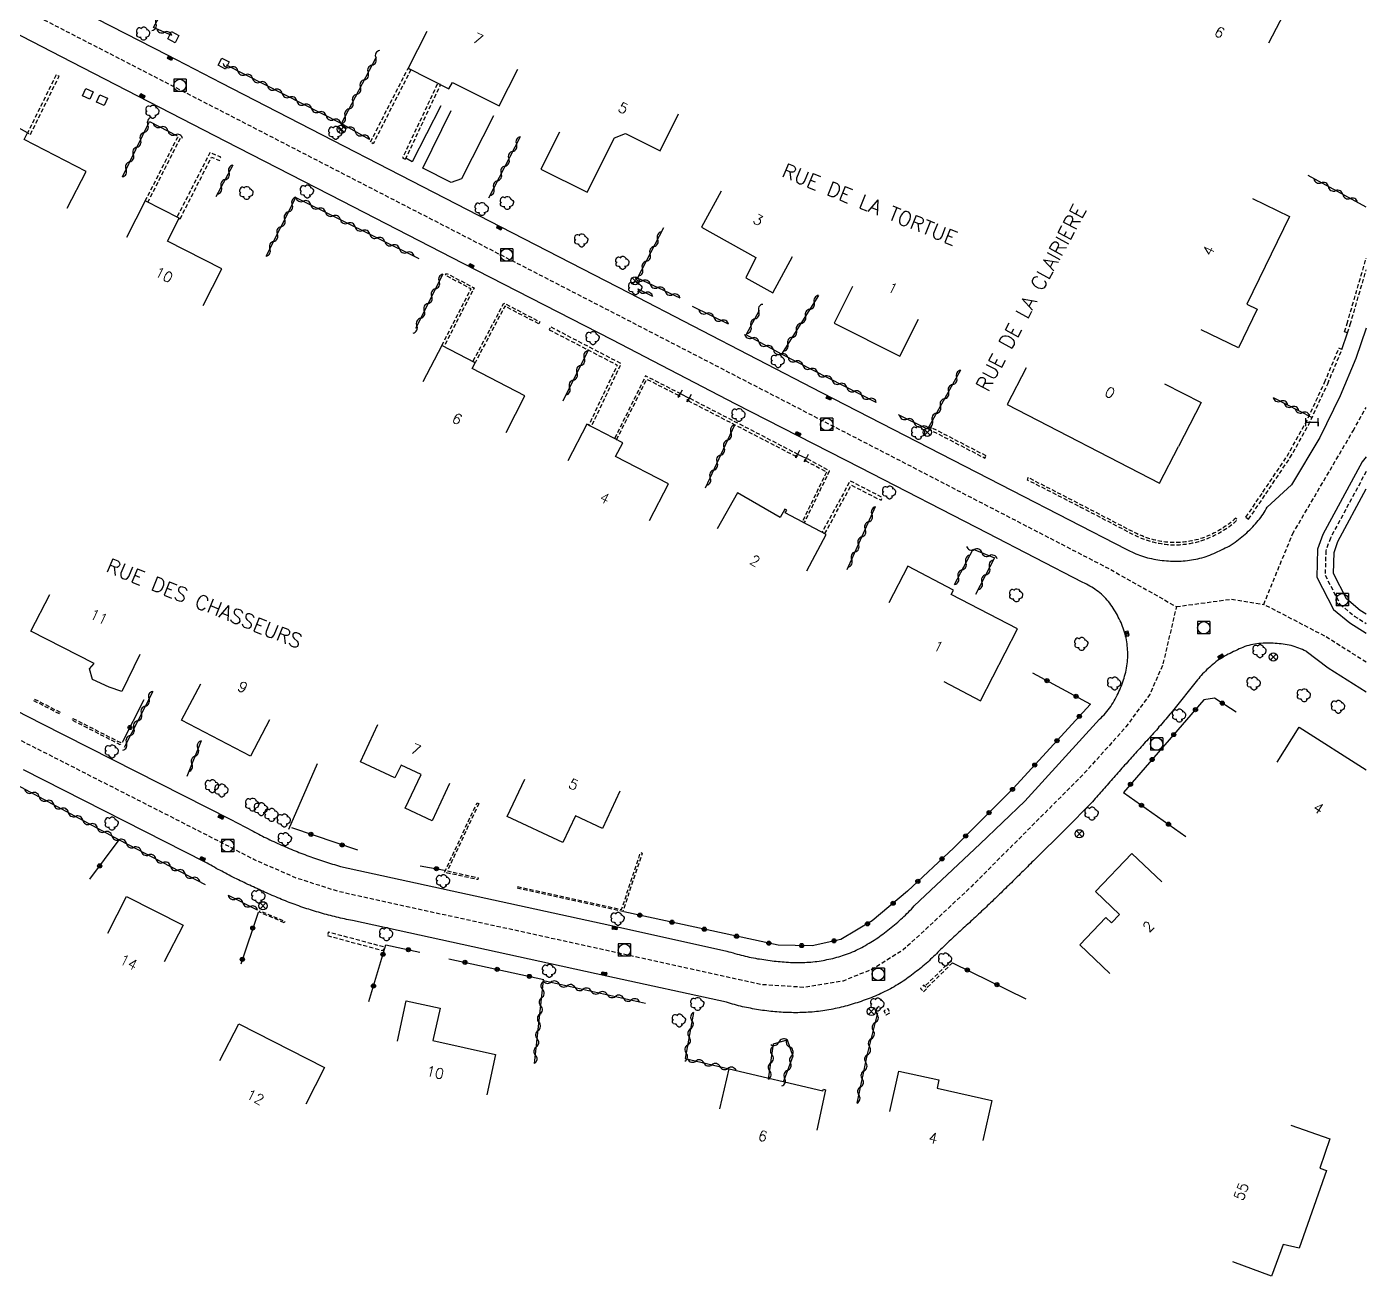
# Model space of a CAD drawing. Header units: millimetres. Extents: x 127000 to 128000, y 141000 to 142000.
# Drawn here: x 127837.6 to 128000, y 141350 to 141501.4 of the extents above; entities that cross this region are included whole.
import ezdxf
from ezdxf.enums import TextEntityAlignment as Align

# ---------------------------------------------------------------- set-up
doc = ezdxf.new("R2010")
doc.units = ezdxf.units.MM
doc.linetypes.add('DASHED', pattern=[0.75, 0.5, -0.25])
doc.layers.get('0').update_dxf_attribs({"linetype": 'CONTINUOUS'})
for name, color, linetype in [('W0001', 6, 'DASHED'), ('W0008', 7, 'CONTINUOUS'), ('W0017', 7, 'CONTINUOUS'), ('W0100', 7, 'CONTINUOUS'), ('W0105', 7, 'CONTINUOUS'), ('W0112', 1, 'DASHED'), ('W0300', 7, 'CONTINUOUS'), ('W0310', 3, 'CONTINUOUS'), ('W0322', 7, 'CONTINUOUS'), ('W0400', 7, 'CONTINUOUS'), ('W0420', 7, 'CONTINUOUS'), ('W0469', 7, 'CONTINUOUS'), ('W0989', 7, 'CONTINUOUS'), ('W0991', 7, 'CONTINUOUS'), ('W1474', 7, 'CONTINUOUS')]:
    doc.layers.add(name, color=color, linetype=linetype)
doc.styles.get("Standard").update_dxf_attribs({"font": 'romans.shx', "width": 0.85})

# ---------------------------------------------------------------- blocks, each defined once
blk = doc.blocks.new('t310o')
at = {"color": 0, "linetype": 'Continuous'}
for centre, start, end in [((-0.5, 0.38), 216.8699, 323.1304), ((0.5, -0.37), 36.8699, 143.1303)]:
    blk.add_arc(centre, 0.625, start, end, dxfattribs=at)
blk = doc.blocks.new('T420')
for p, q in [((0.75, 0.75), (-0.75, 0.75)), ((-0.75, 0.75), (-0.75, -0.75)), ((0.75, 0.75), (0.75, -0.75)), ((0.75, -0.75), (-0.75, -0.75))]:
    blk.add_line(p, q)
blk.add_ellipse((0, 0), major_axis=(-0.53, 0.53), ratio=1, start_param=3.926991, end_param=10.210176)
blk = doc.blocks.new('T300')
for p, q in [((-0.8, 0.51), (-0.86, 0.34)), ((-0.86, 0.34), (-0.86, 0.17)), ((-0.86, 0.17), (-0.74, 0.06)), ((-0.69, 0.63), (-0.8, 0.51)), ((-0.8, -0.06), (-0.74, 0.06)), ((-0.74, 0.06), (-0.69, 0.11)), ((-0.57, 0.69), (-0.69, 0.63)), ((-0.46, 0.69), (-0.57, 0.69)), ((-0.29, 0.63), (-0.46, 0.69)), ((-0.29, 0.63), (-0.17, 0.74)), ((-0.23, 0.57), (-0.29, 0.63)), ((-0.17, 0.74), (-0.06, 0.8)), ((-0.06, 0.8), (0.06, 0.8)), ((0.06, 0.8), (0.23, 0.74)), ((0.23, 0.74), (0.34, 0.63)), ((0.34, 0.63), (0.4, 0.51)), ((0.46, 0.46), (0.34, 0.46)), ((0.4, 0.51), (0.4, 0.46)), ((0.57, 0.4), (0.46, 0.46)), ((0.57, 0.4), (0.69, 0.29)), ((0.69, 0.29), (0.74, 0.17)), ((0.74, 0.06), (0.69, -0.17)), ((0.74, 0.17), (0.74, 0.06)), ((-0.8, -0.17), (-0.8, -0.06)), ((-0.8, -0.23), (-0.8, -0.17)), ((-0.74, -0.34), (-0.8, -0.23)), ((-0.69, -0.4), (-0.74, -0.34)), ((-0.51, -0.46), (-0.69, -0.4)), ((-0.4, -0.46), (-0.51, -0.46)), ((-0.4, -0.46), (-0.34, -0.46)), ((-0.34, -0.46), (-0.34, -0.4)), ((-0.34, -0.51), (-0.34, -0.46)), ((-0.29, -0.63), (-0.34, -0.51)), ((-0.17, -0.74), (-0.29, -0.63)), ((-0.06, -0.8), (-0.17, -0.74)), ((0.06, -0.8), (-0.06, -0.8)), ((0.17, -0.74), (0.06, -0.8)), ((0.23, -0.69), (0.17, -0.74)), ((0.29, -0.46), (0.23, -0.46)), ((0.29, -0.63), (0.23, -0.69)), ((0.46, -0.4), (0.29, -0.46)), ((0.34, -0.51), (0.29, -0.63)), ((0.34, -0.51), (0.34, -0.46)), ((0.57, -0.34), (0.46, -0.4)), ((0.63, -0.29), (0.57, -0.34)), ((0.69, -0.17), (0.63, -0.29))]:
    blk.add_line(p, q)
blk = doc.blocks.new('T400')
for p, q in [((-0.15, 0.3), (0.15, 0.3)), ((-0.15, -0.25), (-0.15, 0.3)), ((-0.15, 0.15), (0.15, 0.15)), ((-0.15, 0), (0.15, 0)), ((0.15, 0.3), (0.15, -0.25)), ((-0.15, -0.15), (0.15, -0.15)), ((-0.15, -0.25), (-0.15, -0.3)), ((-0.15, -0.3), (0.15, -0.3)), ((0.15, -0.3), (0.15, -0.25))]:
    blk.add_line(p, q)
blk = doc.blocks.new('t105o')
for p, q in [((-0.5, 0), (0.5, 0)), ((0.5, 0), (0.2, 0.1)), ((0.5, 0), (0.2, -0.1))]:
    blk.add_line(p, q)
blk = doc.blocks.new('t112o')
at = {"color": 0, "linetype": 'Continuous'}
for p, q in [((-0.5, 0.5), (0.5, 0.5)), ((-0.5, -0.5), (-0.5, 0.5)), ((0.5, 0.5), (0.5, -0.5)), ((0.5, -0.5), (-0.5, -0.5))]:
    blk.add_line(p, q, dxfattribs=at)
blk = doc.blocks.new('t322o')
at = {"color": 0, "linetype": 'Continuous'}
for radius in [0.25, 0.15]:
    blk.add_circle((0, 0), radius, dxfattribs=at)
blk = doc.blocks.new('T1474')
at = {"color": 0, "linetype": 'Continuous', "flags": 128}
for points in [[(-0.75, -0.5), (-0.75, 0.5)], [(-0.75, 0), (0.75, 0)], [(0.75, 0), (0.75, -0.5), (0.75, 0.5)]]:
    blk.add_lwpolyline(points, dxfattribs=at)
blk = doc.blocks.new('T469')
at = {"color": 0, "linetype": 'Continuous', "flags": 128}
for points in [[(-0.35, 0.35), (0.35, -0.35)], [(-0.35, -0.35), (0.35, 0.35)]]:
    blk.add_lwpolyline(points, dxfattribs=at)
at = {"color": 0, "linetype": 'Continuous'}
blk.add_circle((0, 0), 0.5, dxfattribs=at)

msp = doc.modelspace()

# ---------------------------------------------------------------- linework, layer by layer
at = {"layer": 'W0001', "flags": 128}
for points in [[(127776.11, 141529.88), (127787.25, 141527.69), (127792.95, 141526.19), (127798.82, 141523.28), (127839.18, 141502.56), (127874.31, 141484.48), (127910.21, 141466.01), (127940.32, 141450.47), (127968.86, 141435.71), (127976.99, 141431.13), (127975.32, 141424.03), (127973.76, 141420.49), (127970.87, 141416.54), (127965.65, 141410.74), (127952.19, 141397.25), (127946.87, 141392.25), (127943.87, 141389.51), (127940.19, 141387.2), (127936.58, 141385.74), (127931.82, 141384.97), (127926.6, 141385.31), (127921.83, 141386.38), (127901.25, 141390.91), (127880.55, 141395.44), (127875.38, 141396.6), (127870.32, 141398.21), (127865.14, 141400.48), (127859.7, 141403.3), (127830.83, 141417.98), (127788.02, 141439.9), (127784.97, 141442.08), (127782.03, 141445.27), (127779.72, 141448.82), (127778.02, 141453.54), (127777.4, 141459.73), (127777.07, 141479.11), (127776.48, 141508.34), (127775.74, 141551.3), (127775.13, 141588.95), (127776.3, 141594.23), (127777.5, 141600.27), (127783.57, 141599.75), (127789.6, 141598.96), (127794.88, 141597.46), (127816.2, 141591.11), (127840.22, 141583.94), (127856.13, 141579.29), (127861.45, 141578.02), (127869.15, 141576.81), (127877.99, 141576.18), (127884.81, 141576.24), (127893.43, 141577.01), (127900.83, 141577.99), (127936.75, 141583.11), (127956.23, 141585.87), (127972.58, 141588.22), (127982.68, 141589.6), (127987.7, 141590.17), (127992.07, 141589.37), (127995.63, 141587.1), (127997.97, 141584.38), (127999.28, 141581.25), (127999.65, 141578.38), (127999.28, 141575.32), (127998.08, 141572.39), (127996.26, 141569.97), (127992.63, 141565.97), (127979.37, 141551.53), (127967.77, 141538.17)], [(127976.99, 141431.13), (127983.65, 141432.04), (127987.57, 141431.4)]]:
    msp.add_lwpolyline(points, dxfattribs=at)
at = {"layer": 'W0001'}
for points in [[(128000, 141424.39), (127994.98, 141427.56), (127987.57, 141431.4), (127991.06, 141439.92), (127998.42, 141452.46), (128000, 141455.28)], [(128000, 141447.51), (127995.66, 141439.45), (127995.1, 141437.9), (127995.02, 141434.93), (127996.82, 141431.44), (127998.65, 141429.91), (127998.54, 141429.99), (128000, 141429.08)]]:
    msp.add_lwpolyline(points, dxfattribs=at)
at = {"layer": 'W0008'}
for p, q in [((128000, 141430.23), (127999.28, 141430.68)), ((127995.38, 141423.7), (128000, 141420.8))]:
    msp.add_line(p, q, dxfattribs=at)
at = {"layer": 'W0008', "flags": 128}
for points in [[(127842.73, 141504.15), (127854.64, 141498.05), (127861.19, 141494.64), (127895.09, 141477.18), (127910.55, 141469.22), (127933.97, 141457.11), (127957.07, 141445.21), (127970.92, 141438.11), (127971.15, 141437.99), (127971.37, 141437.87), (127971.6, 141437.76), (127971.83, 141437.65), (127972.06, 141437.55), (127972.3, 141437.46), (127972.53, 141437.37), (127972.77, 141437.28), (127973.01, 141437.2), (127973.25, 141437.13), (127973.49, 141437.06), (127973.74, 141437), (127973.99, 141436.95), (127974.24, 141436.89), (127974.49, 141436.85), (127974.74, 141436.81), (127975, 141436.77), (127975.25, 141436.74), (127975.51, 141436.71), (127975.77, 141436.69), (127976.02, 141436.67), (127976.28, 141436.66), (127976.53, 141436.65), (127976.79, 141436.65), (127977.04, 141436.65), (127977.3, 141436.65), (127977.55, 141436.66), (127977.81, 141436.68), (127978.06, 141436.7), (127978.32, 141436.73), (127978.57, 141436.76), (127978.83, 141436.8), (127979.08, 141436.84), (127979.34, 141436.88), (127979.59, 141436.94), (127979.84, 141437), (127980.09, 141437.06), (127980.34, 141437.14), (127980.58, 141437.22), (127980.82, 141437.3), (127981.06, 141437.39), (127981.3, 141437.49), (127981.53, 141437.59), (127981.77, 141437.69), (127982, 141437.8), (127982.23, 141437.91), (127982.46, 141438.02), (127982.69, 141438.13), (127982.92, 141438.25), (127983.15, 141438.36), (127983.38, 141438.48), (127983.64, 141438.62), (127983.88, 141438.78), (127984.12, 141438.95), (127984.32, 141439.1), (127984.52, 141439.26), (127984.73, 141439.42), (127984.92, 141439.59), (127985.12, 141439.75), (127985.32, 141439.92), (127985.51, 141440.09), (127985.7, 141440.27), (127985.88, 141440.44), (127986.07, 141440.62), (127986.25, 141440.81), (127986.42, 141441), (127986.59, 141441.19), (127986.75, 141441.37), (127986.91, 141441.56), (127987.06, 141441.75), (127987.21, 141441.95), (127987.35, 141442.15), (127987.49, 141442.35), (127987.62, 141442.55), (127987.75, 141442.76), (127987.87, 141442.97), (127987.99, 141443.18)], [(127937.49, 141389.17), (127937.72, 141389.27), (127937.95, 141389.37), (127938.18, 141389.48), (127938.4, 141389.59), (127938.63, 141389.7), (127938.85, 141389.82), (127939.07, 141389.94), (127939.29, 141390.06), (127939.51, 141390.19), (127939.73, 141390.31), (127939.94, 141390.44), (127940.15, 141390.58), (127940.37, 141390.71), (127940.58, 141390.85), (127940.78, 141390.99), (127940.99, 141391.14), (127941.2, 141391.29), (127941.41, 141391.44), (127941.61, 141391.59), (127941.82, 141391.74), (127942.02, 141391.9), (127942.22, 141392.06), (127942.42, 141392.22), (127942.62, 141392.38), (127942.81, 141392.54), (127943.01, 141392.71), (127943.2, 141392.88), (127943.39, 141393.05), (127943.58, 141393.22), (127943.77, 141393.39), (127943.96, 141393.57), (127944.14, 141393.74), (127944.32, 141393.92), (127944.51, 141394.1), (127944.69, 141394.28), (127944.87, 141394.47), (127945.04, 141394.65), (127945.22, 141394.84), (127953.2, 141402.39), (127958.62, 141407.56), (127967.67, 141417.47), (127967.86, 141417.65), (127968.04, 141417.84), (127968.22, 141418.03), (127968.39, 141418.22), (127968.56, 141418.42), (127968.72, 141418.62), (127968.88, 141418.83), (127969.03, 141419.04), (127969.17, 141419.25), (127969.31, 141419.47), (127969.44, 141419.69), (127969.57, 141419.92), (127969.69, 141420.15), (127969.81, 141420.38), (127969.92, 141420.61), (127970.03, 141420.83), (127970.13, 141421.06), (127970.22, 141421.3), (127970.32, 141421.53), (127970.41, 141421.76), (127970.49, 141422), (127970.57, 141422.24), (127970.64, 141422.47), (127970.71, 141422.71), (127970.78, 141422.96), (127970.84, 141423.2), (127970.89, 141423.44), (127970.94, 141423.69), (127970.98, 141423.94), (127971.02, 141424.19), (127971.05, 141424.44), (127971.08, 141424.69), (127971.1, 141424.93), (127971.1, 141425.17), (127971.1, 141425.41), (127971.1, 141425.65), (127971.08, 141425.89), (127971.06, 141426.13), (127971.04, 141426.37), (127971.01, 141426.61), (127970.97, 141426.85), (127970.93, 141427.09), (127970.88, 141427.33), (127970.83, 141427.57), (127970.77, 141427.81), (127970.71, 141428.05), (127970.63, 141428.28), (127970.55, 141428.51), (127970.47, 141428.74), (127970.38, 141428.97), (127970.28, 141429.2), (127970.17, 141429.42), (127970.07, 141429.64), (127969.95, 141429.86), (127969.83, 141430.08), (127969.71, 141430.3), (127969.59, 141430.51), (127969.46, 141430.73), (127969.33, 141430.94), (127969.19, 141431.15), (127969.05, 141431.35), (127968.91, 141431.55), (127968.75, 141431.74), (127968.59, 141431.93), (127968.42, 141432.12), (127968.25, 141432.3), (127968.07, 141432.47), (127967.89, 141432.63), (127967.7, 141432.79), (127967.51, 141432.95), (127967.32, 141433.09), (127967.12, 141433.23), (127966.92, 141433.37), (127966.72, 141433.5), (127966.51, 141433.62), (127966.29, 141433.74), (127966.08, 141433.85), (127965.86, 141433.96), (127965.63, 141434.06), (127954.09, 141440.04), (127938.69, 141447.95), (127923.6, 141455.68), (127908.58, 141463.46), (127890.53, 141472.75), (127875.85, 141480.28), (127861.77, 141487.53), (127843.07, 141497.14), (127830.99, 141503.36)], [(127992.71, 141425.72), (127992.49, 141425.83), (127992.27, 141425.93), (127992.05, 141426.02), (127991.83, 141426.11), (127991.6, 141426.19), (127991.37, 141426.27), (127991.14, 141426.33), (127990.91, 141426.4), (127990.67, 141426.45), (127990.43, 141426.5), (127990.19, 141426.54), (127989.95, 141426.58), (127989.7, 141426.61), (127989.46, 141426.64), (127989.21, 141426.66), (127988.96, 141426.68), (127988.72, 141426.7), (127988.47, 141426.71), (127988.23, 141426.71), (127987.98, 141426.71), (127987.73, 141426.71), (127987.49, 141426.69), (127987.24, 141426.68), (127987, 141426.65), (127986.75, 141426.62), (127986.5, 141426.58), (127986.26, 141426.54), (127986.01, 141426.49), (127985.77, 141426.43), (127985.53, 141426.36), (127985.29, 141426.28), (127985.06, 141426.19), (127984.83, 141426.1), (127984.6, 141426), (127984.38, 141425.9), (127984.15, 141425.79), (127983.93, 141425.69), (127983.71, 141425.57), (127983.49, 141425.46), (127983.27, 141425.35), (127983.05, 141425.23), (127982.83, 141425.11), (127982.61, 141424.98), (127982.4, 141424.85), (127982.19, 141424.72), (127981.99, 141424.58), (127981.79, 141424.43), (127981.59, 141424.28), (127981.39, 141424.12), (127981.21, 141423.97), (127981.03, 141423.81), (127980.85, 141423.65), (127980.67, 141423.49), (127980.5, 141423.32), (127980.34, 141423.15), (127980.17, 141422.97), (127980.01, 141422.79), (127979.85, 141422.61), (127979.7, 141422.43), (127979.55, 141422.24), (127976.51, 141418.46), (127976.35, 141418.27), (127976.19, 141418.08), (127976.02, 141417.89), (127975.86, 141417.69), (127975.7, 141417.5), (127975.54, 141417.31), (127975.37, 141417.12), (127975.21, 141416.93), (127975.05, 141416.73), (127974.88, 141416.54), (127974.72, 141416.35), (127974.56, 141416.16), (127974.39, 141415.97), (127974.22, 141415.79), (127974.06, 141415.6), (127973.89, 141415.42), (127973.72, 141415.23), (127973.55, 141415.05), (127973.39, 141414.86), (127973.22, 141414.68), (127973.05, 141414.49), (127972.88, 141414.31), (127972.72, 141414.12), (127972.55, 141413.94), (127972.38, 141413.75), (127972.21, 141413.57), (127972.05, 141413.38), (127971.88, 141413.2), (127971.71, 141413.01), (127971.55, 141412.83), (127971.38, 141412.64), (127971.21, 141412.46), (127971.05, 141412.27), (127970.88, 141412.08), (127970.71, 141411.9), (127970.55, 141411.71), (127970.38, 141411.53), (127970.22, 141411.34), (127970.05, 141411.15), (127969.89, 141410.97), (127969.72, 141410.79), (127969.56, 141410.6), (127969.4, 141410.42), (127969.24, 141410.24), (127969.07, 141410.05), (127968.91, 141409.87), (127968.75, 141409.69), (127968.59, 141409.5), (127968.43, 141409.32), (127968.26, 141409.14), (127968.1, 141408.95), (127967.94, 141408.77), (127967.78, 141408.58), (127967.62, 141408.4), (127967.45, 141408.22), (127967.29, 141408.03), (127967.13, 141407.85), (127966.97, 141407.66), (127966.81, 141407.48), (127963.48, 141404.07), (127959.82, 141400.48), (127959.65, 141400.3), (127959.47, 141400.13), (127959.3, 141399.95), (127959.12, 141399.77), (127958.94, 141399.6), (127958.76, 141399.42), (127958.59, 141399.24), (127958.41, 141399.07), (127958.23, 141398.89), (127958.05, 141398.72), (127957.88, 141398.54), (127957.7, 141398.36), (127957.52, 141398.19), (127957.34, 141398.01), (127957.16, 141397.84), (127956.99, 141397.66), (127956.81, 141397.49), (127956.63, 141397.31), (127956.45, 141397.14), (127956.27, 141396.97), (127956.09, 141396.79), (127955.91, 141396.62), (127955.73, 141396.44), (127955.55, 141396.27), (127955.37, 141396.1), (127955.19, 141395.92), (127955.01, 141395.75), (127954.83, 141395.58), (127954.65, 141395.4), (127954.47, 141395.23), (127954.29, 141395.06), (127954.11, 141394.88), (127953.93, 141394.71), (127953.75, 141394.54), (127953.56, 141394.36), (127953.38, 141394.19), (127953.19, 141394.02), (127953.01, 141393.84), (127952.82, 141393.67), (127952.63, 141393.5), (127952.45, 141393.33), (127952.26, 141393.16), (127952.07, 141392.99), (127951.89, 141392.81), (127951.7, 141392.64), (127951.51, 141392.47), (127951.33, 141392.3), (127951.14, 141392.13), (127950.95, 141391.96), (127950.76, 141391.79), (127950.58, 141391.62), (127950.39, 141391.44), (127950.21, 141391.27), (127950.02, 141391.1), (127949.83, 141390.93), (127949.65, 141390.75), (127949.46, 141390.58), (127949.28, 141390.41), (127949.1, 141390.23), (127948.92, 141390.06), (127948.75, 141389.9), (127948.58, 141389.73), (127948.41, 141389.56), (127948.24, 141389.39), (127948.07, 141389.22), (127947.9, 141389.05), (127947.73, 141388.88), (127947.55, 141388.71), (127947.38, 141388.55), (127947.2, 141388.38), (127947.02, 141388.2), (127946.84, 141388.04), (127946.65, 141387.87), (127946.46, 141387.71), (127946.27, 141387.55), (127946.07, 141387.39), (127945.87, 141387.23), (127945.68, 141387.07), (127945.48, 141386.92), (127945.28, 141386.76), (127945.08, 141386.61), (127944.88, 141386.45), (127944.68, 141386.3), (127944.47, 141386.15), (127944.27, 141386), (127944.06, 141385.86), (127943.85, 141385.72), (127943.64, 141385.58), (127943.43, 141385.44), (127943.21, 141385.31), (127942.99, 141385.18), (127942.77, 141385.05), (127942.54, 141384.92), (127942.32, 141384.8), (127942.09, 141384.68), (127941.86, 141384.56), (127941.63, 141384.45), (127941.4, 141384.34), (127941.17, 141384.23), (127940.94, 141384.12), (127940.7, 141384.02), (127940.47, 141383.91), (127940.23, 141383.81), (127939.99, 141383.72), (127939.75, 141383.62), (127939.51, 141383.53), (127939.27, 141383.44), (127939.03, 141383.36), (127938.79, 141383.27), (127938.55, 141383.19), (127938.3, 141383.11), (127938.06, 141383.04), (127937.82, 141382.96), (127937.58, 141382.89), (127937.33, 141382.82), (127937.09, 141382.75), (127936.84, 141382.68), (127936.6, 141382.62), (127936.35, 141382.56), (127936.11, 141382.5), (127935.86, 141382.44), (127935.61, 141382.39), (127935.36, 141382.34), (127935.12, 141382.29), (127934.87, 141382.24), (127934.62, 141382.2), (127934.37, 141382.16), (127934.11, 141382.12), (127933.86, 141382.09), (127933.61, 141382.06), (127933.36, 141382.03), (127933.11, 141382.01), (127932.85, 141381.98), (127932.6, 141381.96), (127932.35, 141381.95), (127932.1, 141381.93), (127931.85, 141381.92), (127931.59, 141381.91), (127931.34, 141381.91), (127931.09, 141381.9), (127930.84, 141381.9), (127930.59, 141381.9), (127930.34, 141381.91), (127930.08, 141381.91), (127929.83, 141381.92), (127929.58, 141381.93), (127929.33, 141381.94), (127929.08, 141381.96), (127928.82, 141381.98), (127928.57, 141381.99), (127928.32, 141382.02), (127928.07, 141382.04), (127927.82, 141382.06), (127927.57, 141382.09), (127927.32, 141382.12), (127927.07, 141382.15), (127926.83, 141382.18), (127926.58, 141382.22), (127926.33, 141382.25), (127926.09, 141382.29), (127925.84, 141382.34), (127925.59, 141382.38), (127925.35, 141382.43), (127925.11, 141382.47), (127924.86, 141382.53), (127924.62, 141382.58), (127924.37, 141382.63), (127924.13, 141382.69), (127923.89, 141382.75), (127923.65, 141382.81), (127923.41, 141382.88), (127923.17, 141382.94), (127922.93, 141383.01), (127922.69, 141383.08), (127922.45, 141383.16), (127907.96, 141386.32), (127877.13, 141393.06), (127876.88, 141393.11), (127876.63, 141393.16), (127876.39, 141393.21), (127876.15, 141393.26), (127875.9, 141393.32), (127875.66, 141393.37), (127875.41, 141393.43), (127875.17, 141393.49), (127874.93, 141393.55), (127874.69, 141393.61), (127874.44, 141393.67), (127874.2, 141393.73), (127873.96, 141393.8), (127873.72, 141393.86), (127873.48, 141393.93), (127873.24, 141394), (127873, 141394.07), (127872.76, 141394.14), (127872.52, 141394.21), (127872.28, 141394.29), (127872.04, 141394.36), (127871.8, 141394.44), (127871.56, 141394.51), (127871.33, 141394.59), (127871.09, 141394.67), (127870.85, 141394.75), (127870.62, 141394.84), (127870.38, 141394.92), (127870.15, 141395.01), (127869.92, 141395.09), (127869.68, 141395.18), (127869.45, 141395.27), (127869.22, 141395.36), (127868.99, 141395.45), (127868.75, 141395.54), (127868.52, 141395.64), (127868.29, 141395.73), (127868.06, 141395.83), (127867.83, 141395.93), (127867.61, 141396.02), (127867.38, 141396.12), (127867.15, 141396.22), (127866.92, 141396.32), (127866.69, 141396.42), (127866.46, 141396.52), (127866.24, 141396.63), (127866.01, 141396.73), (127865.78, 141396.83), (127865.56, 141396.94), (127865.33, 141397.04), (127865.1, 141397.14), (127864.88, 141397.25), (127864.65, 141397.35), (127864.42, 141397.46), (127864.19, 141397.57), (127863.97, 141397.68), (127863.74, 141397.79), (127863.51, 141397.9), (127863.28, 141398.01), (127863.06, 141398.12), (127862.83, 141398.23), (127862.61, 141398.35), (127862.38, 141398.46), (127862.16, 141398.58), (127861.93, 141398.69), (127861.71, 141398.81), (127861.48, 141398.93), (127861.26, 141399.05), (127861.04, 141399.16), (127860.81, 141399.28), (127860.59, 141399.4), (127860.37, 141399.53), (127860.15, 141399.65), (127859.93, 141399.77), (127859.71, 141399.89), (127859.49, 141400.02), (127859.27, 141400.14), (127837.22, 141411.35)], [(127825.26, 141424.21), (127839.39, 141416.98), (127862.29, 141405.36), (127865.06, 141403.92), (127865.29, 141403.8), (127865.51, 141403.68), (127865.74, 141403.56), (127865.96, 141403.44), (127866.19, 141403.32), (127866.42, 141403.2), (127866.65, 141403.09), (127866.88, 141402.97), (127867.11, 141402.86), (127867.34, 141402.75), (127867.57, 141402.64), (127867.8, 141402.53), (127868.04, 141402.43), (127868.27, 141402.32), (127868.5, 141402.22), (127868.74, 141402.11), (127868.97, 141402.01), (127869.21, 141401.91), (127869.44, 141401.81), (127869.68, 141401.71), (127869.92, 141401.62), (127870.15, 141401.52), (127870.39, 141401.43), (127870.62, 141401.33), (127870.86, 141401.24), (127871.1, 141401.15), (127871.33, 141401.06), (127871.57, 141400.97), (127871.81, 141400.89), (127872.05, 141400.8), (127872.28, 141400.71), (127872.52, 141400.63), (127872.76, 141400.55), (127873, 141400.46), (127873.24, 141400.38), (127873.48, 141400.3), (127873.72, 141400.22), (127873.97, 141400.15), (127874.21, 141400.07), (127874.45, 141399.99), (127874.69, 141399.92), (127874.93, 141399.85), (127875.18, 141399.77), (127875.42, 141399.7), (127875.66, 141399.63), (127909.59, 141392.22), (127922.5, 141389.37), (127922.75, 141389.29), (127922.99, 141389.22), (127923.24, 141389.15), (127923.48, 141389.08), (127923.73, 141389.01), (127923.97, 141388.94), (127924.22, 141388.88), (127924.47, 141388.82), (127924.72, 141388.76), (127924.96, 141388.7), (127925.21, 141388.65), (127925.46, 141388.59), (127925.71, 141388.54), (127925.96, 141388.5), (127926.22, 141388.45), (127926.47, 141388.41), (127926.72, 141388.37), (127926.97, 141388.33), (127927.22, 141388.29), (127927.48, 141388.26), (127927.73, 141388.22), (127927.97, 141388.19), (127928.22, 141388.16), (127928.47, 141388.14), (127928.71, 141388.11), (127928.96, 141388.09), (127929.21, 141388.07), (127929.46, 141388.05), (127929.7, 141388.03), (127929.95, 141388.01), (127930.2, 141388), (127930.45, 141387.99), (127930.7, 141387.98), (127930.94, 141387.98), (127931.19, 141387.98), (127931.44, 141387.98), (127931.69, 141387.99), (127931.94, 141388), (127932.19, 141388.01), (127932.44, 141388.02), (127932.68, 141388.04), (127932.93, 141388.07), (127933.18, 141388.09), (127933.42, 141388.12), (127933.67, 141388.16), (127933.91, 141388.19), (127934.15, 141388.23), (127934.39, 141388.28), (127934.63, 141388.33), (127934.87, 141388.38), (127935.11, 141388.43), (127935.35, 141388.49), (127935.59, 141388.55), (127935.83, 141388.62), (127936.06, 141388.69), (127936.3, 141388.76), (127936.53, 141388.84), (127937.49, 141389.17)]]:
    msp.add_lwpolyline(points, dxfattribs=at)
at = {"layer": 'W0008'}
for points in [[(128000, 141464.91), (127998.76, 141461.21), (127996.83, 141456.67), (127994.37, 141451.62), (127990.93, 141445.89), (127987.99, 141443.18)], [(128000, 141449.31), (127999.5, 141448.69), (127994.75, 141439.86), (127994.11, 141438.09), (127994.02, 141434.7), (127996.03, 141430.8), (127998.01, 141429.15), (128000, 141427.9)], [(127999.28, 141430.68), (127997.62, 141432.07), (127996.03, 141435.16), (127996.1, 141437.71), (127996.58, 141439.04), (128000, 141445.4)], [(127992.71, 141425.72), (127992.71, 141425.72), (127995.38, 141423.7)]]:
    msp.add_lwpolyline(points, dxfattribs=at)
at = {"layer": 'W0017', "flags": 128}
for points in [[(127887.8, 141491.84), (127884.34, 141485.06), (127883.58, 141485.49)], [(127894.21, 141490.63), (127890.34, 141483), (127889.09, 141482.55), (127885.65, 141484.31), (127889.06, 141491.28)]]:
    msp.add_lwpolyline(points, dxfattribs=at)
at = {"layer": 'W0100'}
for p, q in [((127989.2, 141412.28), (127991.89, 141416.5)), ((127991.89, 141416.5), (128000, 141411.33))]:
    msp.add_line(p, q, dxfattribs=at)
at = {"layer": 'W0100', "flags": 128}
for points in [[(127978.14, 141505.2), (127980.42, 141509.65), (127983.44, 141508.1), (127983.19, 141507.6), (127990.44, 141503.87), (127988.15, 141499.43)], [(127886.11, 141500.86), (127883.85, 141496.4), (127888.8, 141493.89), (127889.23, 141494.69), (127894.89, 141491.84), (127897.14, 141496.31)], [(127902.19, 141488.66), (127899.94, 141484.19), (127905.56, 141481.37), (127908.87, 141487.97), (127910.22, 141488.48), (127914.42, 141486.4), (127916.64, 141490.88)], [(127842.52, 141479.45), (127844.82, 141483.89), (127837.31, 141487.78), (127837.72, 141488.57), (127834.66, 141490.29), (127832.21, 141485.93)], [(127921.81, 141481.5), (127919.4, 141477.12), (127926.02, 141473.48), (127924.78, 141470.98), (127928.08, 141469.19), (127930.47, 141473.59)], [(127859, 141467.64), (127861.27, 141472.1), (127854.69, 141475.45), (127856.1, 141478.23), (127851.99, 141480.32), (127849.72, 141475.87)], [(127937.74, 141469.95), (127935.5, 141465.48), (127943.48, 141461.5), (127945.71, 141465.97)], [(127895.72, 141452.24), (127898.02, 141456.68), (127891.62, 141460), (127891.97, 141460.7), (127887.96, 141462.81), (127885.63, 141458.38)], [(127958.78, 141460.07), (127956.49, 141455.63), (127974.95, 141446.1), (127977.24, 141450.54)], [(127916.84, 141456.96), (127917.92, 141456.41)], [(127913.1, 141441.59), (127915.4, 141446.03), (127909.01, 141449.34), (127909.87, 141451), (127905.53, 141453.25), (127903.23, 141448.81)], [(127931.06, 141449.62), (127932.11, 141449.12)], [(127932.2, 141435.47), (127934.54, 141439.88), (127929.58, 141442.52), (127929.76, 141442.83), (127929.54, 141442.96), (127928.96, 141441.94), (127923.79, 141444.92), (127921.3, 141440.58)], [(127948.79, 141422.04), (127953.23, 141419.73), (127957.74, 141428.43), (127949.67, 141432.59), (127949.95, 141433.14), (127944.44, 141436.04), (127942.12, 141431.61)], [(127851.32, 141425.33), (127849.14, 141420.83), (127847.6, 141421.35), (127845.59, 141422.29), (127845.22, 141423.6), (127845.78, 141424.22), (127838.13, 141428.16), (127840.42, 141432.6)], [(127867.05, 141417.42), (127864.74, 141412.99), (127856.39, 141417.35), (127858.71, 141421.78)], [(127888.89, 141409.67), (127886.75, 141405.15), (127883.51, 141406.68), (127885.45, 141410.78), (127883.01, 141411.93), (127882.26, 141410.37), (127878.09, 141412.3), (127880.2, 141416.84)], [(127909.53, 141408.77), (127907.4, 141404.25), (127904.14, 141405.78), (127902.61, 141402.52), (127895.87, 141405.69), (127898, 141410.22)], [(127968.93, 141386.67), (127965.3, 141390.11), (127968.45, 141393.43), (127969.12, 141392.79), (127970.09, 141393.81), (127967.19, 141396.59), (127971.58, 141401.22), (127975.21, 141397.78)], [(127847.45, 141391.54), (127849.72, 141395.99), (127856.57, 141392.51), (127854.3, 141388.05)], [(127882.55, 141378.45), (127883.63, 141383.33), (127887.73, 141382.43), (127886.86, 141378.51), (127894.46, 141376.82), (127893.38, 141371.94)], [(127861.04, 141376.11), (127863.32, 141380.56), (127873.72, 141375.24), (127871.44, 141370.79)], [(127921.64, 141370.24), (127922.79, 141375.1), (127934.14, 141372.42), (127934.19, 141372.61), (127934.46, 141372.55), (127933.41, 141367.66)], [(127942.26, 141369.94), (127943.35, 141374.82), (127948.21, 141373.74), (127947.98, 141372.75), (127954.63, 141371.27), (127953.54, 141366.39)]]:
    msp.add_lwpolyline(points, dxfattribs=at)
at = {"layer": 'W0100'}
for points in [[(127986.23, 141480.63), (127990.72, 141478.43), (127985.51, 141467.81), (127986.8, 141467.18), (127984.5, 141462.49), (127980.01, 141464.69)], [(127975.53, 141458.16), (127979.98, 141455.87), (127977.24, 141450.55)], [(127990.88, 141368.26), (127995.6, 141366.61), (127994.36, 141363.06), (127995.19, 141362.77), (127991.89, 141353.35), (127989.93, 141353.79), (127988.5, 141349.95), (127983.82, 141351.69)]]:
    msp.add_lwpolyline(points, dxfattribs=at)
at = {"layer": 'W0105'}
msp.add_lwpolyline([(127997.06, 141462.32), (127997.75, 141464.32)], dxfattribs=at)
at = {"layer": 'W0112'}
for p, q in [((127997.75, 141464.32), (127997.37, 141464.44)), ((127997.06, 141462.32), (127996.69, 141462.47)), ((127985.42, 141441.96), (127985.75, 141441.73))]:
    msp.add_line(p, q, dxfattribs=at)
at = {"layer": 'W0112', "flags": 128}
for points in [[(127838.07, 141488.39), (127841.54, 141495.43), (127841.19, 141495.6), (127837.72, 141488.57)], [(127884.18, 141496.23), (127879.62, 141487.26), (127879.28, 141487.43), (127883.85, 141496.4)], [(127883.53, 141485.37), (127887.79, 141494.42), (127887.44, 141494.58), (127883.18, 141485.53)], [(127856.21, 141487.9), (127852.29, 141480.17), (127851.99, 141480.32), (127855.92, 141488.05)], [(127856.22, 141478.16), (127860.02, 141485.63), (127860.99, 141485.23), (127861.15, 141485.63), (127859.82, 141486.17), (127855.84, 141478.36)], [(127887.95, 141462.8), (127891.48, 141469.66), (127888.37, 141471.3), (127888.5, 141471.54), (127891.85, 141469.78), (127888.2, 141462.67)], [(127899.68, 141465.42), (127895.58, 141467.55), (127891.97, 141460.7), (127891.71, 141460.83), (127895.46, 141467.93), (127899.81, 141465.68)], [(127900.95, 141464.71), (127909.21, 141460.42), (127905.74, 141453.13), (127906.07, 141452.97), (127909.69, 141460.58), (127901.12, 141465.04)], [(127909.13, 141451.38), (127912.78, 141458.71), (127916.7, 141456.71), (127916.83, 141456.96), (127912.65, 141459.1), (127908.88, 141451.51)], [(127917.78, 141456.12), (127930.91, 141449.33), (127931.06, 141449.62), (127917.93, 141456.41)], [(127953.92, 141449.41), (127947.26, 141452.85), (127947.12, 141452.58), (127953.78, 141449.14)], [(127931.98, 141448.86), (127934.58, 141447.46), (127931.63, 141441.42), (127931.88, 141441.29), (127934.95, 141447.58), (127932.11, 141449.12)], [(127934.36, 141439.98), (127937.59, 141445.87), (127941.19, 141444.02), (127941.35, 141444.35), (127937.44, 141446.37), (127934.03, 141440.15)], [(127984.21, 141441.87), (127984.01, 141441.69), (127983.81, 141441.52), (127983.6, 141441.35), (127983.4, 141441.19), (127983.18, 141441.04), (127982.96, 141440.89), (127982.76, 141440.75), (127982.55, 141440.62), (127982.34, 141440.49), (127982.13, 141440.37), (127981.92, 141440.25), (127981.71, 141440.13), (127981.49, 141440.02), (127981.27, 141439.91), (127981.05, 141439.81), (127980.81, 141439.71), (127980.58, 141439.61), (127980.34, 141439.52), (127980.1, 141439.44), (127979.86, 141439.36), (127979.62, 141439.29), (127979.37, 141439.22), (127979.13, 141439.16), (127978.88, 141439.11), (127978.62, 141439.06), (127978.37, 141439.02), (127978.11, 141438.98), (127977.86, 141438.95), (127977.6, 141438.93), (127977.35, 141438.91), (127977.09, 141438.9), (127976.83, 141438.89), (127976.6, 141438.89), (127976.36, 141438.9), (127976.13, 141438.91), (127975.89, 141438.94), (127975.66, 141438.96), (127975.42, 141438.99), (127975.19, 141439.03), (127974.94, 141439.07), (127974.7, 141439.12), (127974.46, 141439.18), (127974.22, 141439.24), (127973.98, 141439.3), (127973.75, 141439.37), (127973.51, 141439.45), (127973.28, 141439.53), (127973.05, 141439.61), (127972.82, 141439.7), (127972.6, 141439.8), (127972.37, 141439.89), (127972.15, 141439.99), (127971.93, 141440.1), (127971.71, 141440.21), (127971.49, 141440.32), (127965.42, 141443.49), (127959.01, 141446.77), (127958.88, 141446.53), (127965.3, 141443.25), (127971.36, 141440.09), (127971.58, 141439.97), (127971.81, 141439.86), (127972.03, 141439.75), (127972.26, 141439.65), (127972.49, 141439.55), (127972.72, 141439.45), (127972.96, 141439.36), (127973.19, 141439.28), (127973.43, 141439.19), (127973.67, 141439.12), (127973.91, 141439.04), (127974.15, 141438.98), (127974.4, 141438.91), (127974.64, 141438.86), (127974.89, 141438.81), (127975.14, 141438.77), (127975.38, 141438.73), (127975.62, 141438.69), (127975.87, 141438.67), (127976.11, 141438.65), (127976.35, 141438.63), (127976.59, 141438.62), (127976.84, 141438.62), (127977.1, 141438.63), (127977.36, 141438.64), (127977.63, 141438.66), (127977.89, 141438.69), (127978.15, 141438.72), (127978.41, 141438.75), (127978.67, 141438.8), (127978.93, 141438.85), (127979.19, 141438.9), (127979.44, 141438.96), (127979.69, 141439.03), (127979.94, 141439.1), (127980.19, 141439.18), (127980.43, 141439.27), (127980.68, 141439.36), (127980.92, 141439.46), (127981.16, 141439.56), (127981.39, 141439.67), (127981.61, 141439.78), (127981.83, 141439.89), (127982.05, 141440.01), (127982.27, 141440.13), (127982.48, 141440.26), (127982.7, 141440.39), (127982.91, 141440.53), (127983.12, 141440.66), (127983.34, 141440.82), (127983.56, 141440.98), (127983.77, 141441.14), (127983.98, 141441.31), (127984.19, 141441.49), (127984.39, 141441.67)], [(127838.55, 141419.93), (127841.7, 141418.32), (127841.6, 141418.12), (127838.45, 141419.74)], [(127843.21, 141417.58), (127849.07, 141414.61), (127848.96, 141414.39), (127843.1, 141417.37)], [(127892.42, 141407.26), (127888.61, 141399.08), (127892.13, 141398.3), (127892.35, 141398.26), (127892.31, 141398.03), (127892.09, 141398.07), (127888.27, 141398.91), (127892.21, 141407.36)], [(127897.12, 141397.18), (127909.73, 141394.4), (127912.03, 141401.33), (127912.23, 141401.26), (127909.87, 141394.16), (127897.08, 141396.98)], [(127868.83, 141392.81), (127865.81, 141394.1), (127865.88, 141394.26), (127868.9, 141392.97)], [(127874.07, 141391.24), (127880.83, 141389.43), (127880.95, 141389.85), (127874.18, 141391.66)], [(127946.82, 141384.98), (127949.84, 141387.95), (127949.63, 141388.17), (127946.6, 141385.2)], [(127946.34, 141384.44), (127946.73, 141384.84), (127946.35, 141385.22), (127945.96, 141384.82)], [(127941.79, 141381.63), (127942.28, 141381.89), (127942.02, 141382.4), (127941.52, 141382.13)]]:
    msp.add_lwpolyline(points, close=True, dxfattribs=at)
at = {"layer": 'W0112'}
for points in [[(127997.37, 141464.44), (127997.68, 141465.44), (128000, 141473.37)], [(127997.75, 141464.32), (127998.06, 141465.33), (128000, 141471.95)], [(127985.42, 141441.96), (127987.48, 141445.02), (127990.42, 141449.38), (127992.64, 141453.34), (127994.96, 141458.32), (127996.69, 141462.47)], [(127985.75, 141441.73), (127987.82, 141444.79), (127990.76, 141449.17), (127992.99, 141453.15), (127995.33, 141458.15), (127997.06, 141462.32)]]:
    msp.add_lwpolyline(points, dxfattribs=at)
at = {"layer": 'W0310'}
msp.add_line((127988.72, 141456.48), (127993.43, 141454.06), dxfattribs=at)
at = {"layer": 'W0310', "flags": 128}
for points in [[(127855.2, 141500.37), (127853, 141501.34), (127856.57, 141507.93)], [(127875.76, 141489.7), (127880.01, 141497.8)], [(127879.19, 141487.75), (127875.75, 141489.7), (127861.83, 141496.79)], [(127849.22, 141483.24), (127852.51, 141489.96), (127855.84, 141488.23)], [(127897.44, 141488.11), (127893.58, 141480.64)], [(127862.6, 141484.67), (127860.56, 141480.82)], [(128000, 141479.56), (127992.95, 141483.39)], [(127866.65, 141473.62), (127870.23, 141480.74), (127885.17, 141473.33)], [(127916.82, 141468.54), (127911.67, 141470.95), (127914.84, 141477.08)], [(127888.06, 141471.45), (127884.74, 141464.85)], [(127913.5, 141468.75), (127911.75, 141469.64)], [(127933.62, 141468.87), (127929.1, 141461.73)], [(127922.7, 141465.37), (127918.32, 141467.5)], [(127940.61, 141455.88), (127929.11, 141461.73), (127924.83, 141464.07), (127926.47, 141467.08)], [(127905.66, 141462.16), (127902.61, 141456.04)], [(127950.83, 141459.8), (127946.8, 141452.63), (127943.31, 141454.38)], [(127923.41, 141453.14), (127919.87, 141445.48)], [(127940.49, 141443.24), (127937.05, 141435.59)], [(127950.1, 141433.8), (127952.34, 141438.11), (127954.95, 141437.05), (127952.65, 141432.61)], [(127852.89, 141420.85), (127849.42, 141414.05)], [(127858.75, 141414.85), (127857.01, 141410.53)], [(127823.09, 141409.83), (127827.86, 141410.7), (127830.43, 141412.73), (127848.83, 141402.87), (127859.26, 141397.44)], [(127862.04, 141396.13), (127865.48, 141394.4)], [(127899.18, 141375.76), (127900.28, 141385.79), (127912.62, 141383.07)], [(127918.44, 141381.91), (127917.44, 141376.33), (127922.79, 141375.1)], [(127938.28, 141370.94), (127939.56, 141376.89), (127940.78, 141381.88)], [(127927.54, 141373.85), (127928.15, 141378.13), (127929.82, 141378.61), (127930.48, 141376.62), (127929.3, 141373.47)]]:
    msp.add_lwpolyline(points, dxfattribs=at)
at = {"layer": 'W0322', "flags": 128}
for points in [[(127959.55, 141423.1), (127966.58, 141419.31), (127957.22, 141409.07), (127950, 141401.88), (127944.38, 141396.64), (127940.12, 141393.02), (127936.31, 141390.79), (127932.83, 141390.02), (127928.7, 141390.08), (127909.99, 141394.14)], [(127849.22, 141414.7), (127851.86, 141419.87)], [(127984.22, 141418.33), (127981.61, 141420.05), (127980.33, 141419.82), (127970.56, 141408.59), (127978.13, 141403.27)], [(127869.39, 141404.14), (127872.85, 141412.1)], [(127877.75, 141401.6), (127869.76, 141404.31)], [(127845.27, 141398.1), (127848.83, 141402.87)], [(127885.33, 141399.71), (127888.26, 141399.17)], [(127865.66, 141394.05), (127863.57, 141387.8)], [(127879.09, 141383.24), (127881.16, 141390.14), (127885.27, 141389.23)], [(127888.79, 141388.42), (127900.32, 141385.91)], [(127949.86, 141387.96), (127958.74, 141383.57)]]:
    msp.add_lwpolyline(points, dxfattribs=at)

# ---------------------------------------------------------------- block references
at = {"layer": 'W0105'}
for p, rotation in [((127916.84, 141456.96), 239.8714109035765), ((127917.92, 141456.41), 243.0259705747502), ((127931.06, 141449.62), 243.8003986752481), ((127932.11, 141449.12), 243.6338502237008)]:
    msp.add_blockref('t105o', p, dxfattribs=dict(at, rotation=rotation))
at = {"layer": 'W0112'}
for p, rotation in [((127855.39, 141500.17), 332.2996887254085), ((127861.5, 141496.97), 152.2996887253522), ((127845.03, 141493.3), 335.884898433347), ((127846.74, 141492.53), 155.8848984325367)]:
    msp.add_blockref('t112o', p, dxfattribs=dict(at, rotation=rotation))
at = {"layer": 'W0300'}
for p in [(127851.78, 141500.61), (127852.9, 141491.13), (127875.07, 141488.57), (127864.28, 141481.28), (127871.63, 141481.46), (127892.81, 141479.34), (127895.87, 141480.07), (127904.88, 141475.53), (127909.87, 141472.81), (127911.43, 141469.74), (127906.26, 141463.69), (127928.71, 141460.9), (127923.95, 141454.37), (127945.72, 141452.18), (127942.21, 141444.97), (127957.6, 141432.5), (127965.5, 141426.61), (127987.11, 141425.73), (127969.49, 141421.81), (127986.4, 141421.81), (127992.48, 141420.37), (127996.62, 141418.99), (127977.35, 141417.92), (127847.97, 141413.57), (127860.12, 141409.36), (127861.27, 141408.84), (127865, 141407.12), (127866.05, 141406.58), (127867.31, 141405.88), (127966.75, 141406.04), (127847.95, 141404.83), (127868.83, 141405.2), (127868.96, 141402.94), (127888.13, 141397.84), (127865.74, 141395.98), (127909.29, 141393.28), (127881.24, 141391.41), (127948.99, 141388.35), (127900.98, 141386.97), (127918.95, 141382.95), (127940.78, 141382.9), (127916.72, 141380.96)]:
    msp.add_blockref('T300', p, dxfattribs=at)
at = {"layer": 'W0310'}
for p, rotation in [((127853.28, 141501.86), 61.59186995931), ((127854.29, 141500.77), 156.2316848485948), ((127862.34, 141496.53), 153.0224591165904), ((127879.94, 141497.67), 62.31422756848419), ((127864.12, 141495.62), 153.0224591165904), ((127879.01, 141495.9), 62.31422756848419), ((127865.9, 141494.72), 153.0224591165904), ((127867.69, 141493.81), 153.0224591165904), ((127878.08, 141494.13), 62.31422756848419), ((127869.47, 141492.9), 153.0224591165904), ((127871.25, 141491.99), 153.0224591165904), ((127877.15, 141492.35), 62.31422756848419), ((127873.03, 141491.09), 153.0224591165904), ((127874.82, 141490.18), 153.0224591165904), ((127876.22, 141490.58), 62.31422756848419), ((127852.3, 141489.53), 63.89679216084441), ((127853.85, 141489.27), 332.4953262913328), ((127876.58, 141489.23), 150.4413523139426), ((127851.42, 141487.73), 63.89679216084441), ((127855.63, 141488.34), 332.4953262913328), ((127878.32, 141488.25), 150.4413523139426), ((127896.98, 141487.22), 242.7021030017109), ((127850.54, 141485.94), 63.89679216084441), ((127896.06, 141485.44), 242.7021030017109), ((127849.66, 141484.14), 63.89679216084441), ((127862.13, 141483.78), 242.1620979873361), ((127895.14, 141483.66), 242.7021030017109), ((127861.2, 141482.02), 242.1620979873361), ((127894.23, 141481.88), 242.7021030017109), ((127994.54, 141482.52), 151.5279708651678), ((127996.29, 141481.57), 151.5279708651678), ((127998.05, 141480.62), 151.5279708651678), ((127869.8, 141479.87), 63.31525677568924), ((127871.16, 141480.28), 333.6072357157216), ((127872.95, 141479.39), 333.6072357157216), ((127868.9, 141478.09), 63.31525677568924), ((127874.74, 141478.5), 333.6072357157216), ((127876.53, 141477.61), 333.6072357157216), ((127868, 141476.3), 63.31525677568924), ((127878.32, 141476.72), 333.6072357157216), ((127880.11, 141475.83), 333.6072357157216), ((127914.11, 141475.67), 62.59757232190299), ((127867.1, 141474.51), 63.31525677568924), ((127881.91, 141474.94), 333.6072357157216), ((127883.7, 141474.06), 333.6072357157216), ((127913.19, 141473.89), 62.59757232190299), ((127912.27, 141472.11), 62.59757232190299), ((127887.61, 141470.56), 243.2598798231996), ((127912.29, 141470.66), 154.9707912280446), ((127886.71, 141468.77), 243.2598798231996), ((127912.61, 141469.2), 153.2286555644193), ((127914.1, 141469.81), 154.9707912280446), ((127915.91, 141468.97), 154.9707912280446), ((127885.81, 141466.99), 243.2598798231996), ((127933.08, 141468.02), 237.6793670387151), ((127920, 141466.68), 154.1930995977411), ((127921.8, 141465.81), 154.1930995977411), ((127926.37, 141466.9), 61.34544878760096), ((127932.01, 141466.33), 237.6793670387151), ((127884.91, 141465.2), 243.2598798231996), ((127925.42, 141465.14), 61.34544878760096), ((127930.94, 141464.64), 237.6793670387151), ((127925.51, 141463.7), 151.2887825183067), ((127927.27, 141462.74), 151.2887825183067), ((127929.87, 141462.95), 237.6793670387151), ((127905.21, 141461.26), 243.4538975359212), ((127929.02, 141461.77), 151.2887825183067), ((127930.8, 141460.87), 153.0648975188709), ((127904.32, 141459.48), 243.4538975359212), ((127932.59, 141459.96), 153.0648975188709), ((127950.34, 141458.93), 240.6715671616554), ((127903.43, 141457.69), 243.4538975359212), ((127934.37, 141459.05), 153.0648975188709), ((127936.15, 141458.15), 153.0648975188709), ((127937.94, 141457.24), 153.0648975188709), ((127939.72, 141456.34), 153.0648975188709), ((127949.36, 141457.19), 240.6715671616554), ((127989.61, 141456.03), 332.7824987379024), ((127948.38, 141455.44), 240.6715671616554), ((127990.94, 141455.34), 332.7824987379024), ((127992.27, 141454.65), 332.7824987379024), ((127944.32, 141453.87), 153.4727581491479), ((127946.11, 141452.98), 153.4727581491479), ((127947.4, 141453.7), 240.6715671616554), ((127922.99, 141452.23), 245.1867869710527), ((127922.15, 141450.41), 245.1867869710527), ((127921.31, 141448.6), 245.1867869710527), ((127920.47, 141446.78), 245.1867869710527), ((127940.08, 141442.32), 245.7746882344515), ((127939.26, 141440.5), 245.7746882344515), ((127938.44, 141438.68), 245.7746882344515), ((127937.62, 141436.85), 245.7746882344515), ((127951.48, 141436.47), 62.46565906144851), ((127952.48, 141438.05), 337.8957021492834), ((127954.33, 141437.3), 337.8957021492834), ((127950.56, 141434.69), 62.46565906144851), ((127954.33, 141435.87), 242.6483932674026), ((127953.42, 141434.09), 242.6483932674026), ((127852.43, 141419.96), 242.9688934929781), ((127851.52, 141418.18), 242.9688934929781), ((127850.61, 141416.4), 242.9688934929781), ((127849.7, 141414.62), 242.9688934929781), ((127858.37, 141413.92), 248.1278237488396), ((127857.63, 141412.06), 248.1278237488396), ((127838.25, 141408.54), 331.7999264655727), ((127840.02, 141407.59), 331.7999264655727), ((127841.78, 141406.65), 331.7999264655727), ((127843.54, 141405.7), 331.7999264655727), ((127845.3, 141404.76), 331.7999264655727), ((127847.07, 141403.81), 331.7999264655727), ((127848.83, 141402.87), 331.7999264655727), ((127850.6, 141401.94), 332.5109034239642), ((127852.38, 141401.02), 332.5109034239642), ((127854.15, 141400.1), 332.5109034239642), ((127855.93, 141399.18), 332.5109034239642), ((127857.7, 141398.25), 332.5109034239642), ((127862.93, 141395.68), 333.2087169897051), ((127864.71, 141394.78), 333.2087169897051), ((127900.16, 141384.71), 83.72960556001334), ((127901.17, 141385.6), 347.5390786344931), ((127903.12, 141385.16), 347.5390786344931), ((127905.07, 141384.73), 347.5390786344931), ((127899.94, 141382.72), 83.72960556001334), ((127907.02, 141384.3), 347.5390786344931), ((127908.98, 141383.87), 347.5390786344931), ((127910.93, 141383.44), 347.5390786344931), ((127918.26, 141380.93), 259.8028115173618), ((127940.72, 141381.67), 76.36427659748423), ((127899.72, 141380.73), 83.72960556001334), ((127940.25, 141379.72), 76.36427659748423), ((127899.5, 141378.74), 83.72960556001334), ((127917.91, 141378.96), 259.8028115173618), ((127928.8, 141378.32), 16.13001178464818), ((127930.11, 141377.73), 288.2129357368901), ((127939.78, 141377.78), 76.36427659748423), ((127899.29, 141376.75), 83.72960556001334), ((127917.56, 141376.99), 259.8028115173618), ((127927.96, 141376.82), 81.911705910736), ((127918.73, 141376.03), 347.1267874453587), ((127920.68, 141375.59), 347.1267874453587), ((127922.63, 141375.14), 347.1267874453587), ((127927.68, 141374.84), 81.911705910736), ((127930.19, 141375.84), 249.5307879078484), ((127939.34, 141375.83), 77.79193069532116), ((127929.49, 141373.96), 249.5307879078484), ((127938.91, 141373.87), 77.79193069532116), ((127938.49, 141371.92), 77.79193069532116)]:
    msp.add_blockref('t310o', p, dxfattribs=dict(at, rotation=rotation))
at = {"layer": 'W0322'}
for p, rotation in [((127961.31, 141422.15), 331.7215085975857), ((127964.83, 141420.25), 331.7215085975857), ((127982.55, 141419.43), 146.6670358688763), ((127965.22, 141417.82), 227.5692500452155), ((127979.3, 141418.64), 228.9866828256479), ((127850.13, 141416.48), 62.91888335666232), ((127962.52, 141414.87), 227.5692500452155), ((127976.67, 141415.62), 228.9866828256479), ((127974.05, 141412.6), 228.9866828256479), ((127959.82, 141411.92), 227.5692500452155), ((127971.42, 141409.58), 228.9866828256479), ((127957.12, 141408.97), 224.8994132208754), ((127954.28, 141406.15), 224.8994132208754), ((127972.76, 141407.05), 324.8892431838239), ((127976.03, 141404.75), 324.8892431838239), ((127872.07, 141403.52), 161.292331539423), ((127951.45, 141403.33), 224.8994132208754), ((127875.86, 141402.24), 161.292331539423), ((127846.46, 141399.7), 53.18739306570097), ((127948.57, 141400.55), 223.0326485246482), ((127887.29, 141399.35), 349.6170323494429), ((127945.65, 141397.82), 223.0326485246482), ((127942.65, 141395.17), 220.3715153887427), ((127911.94, 141393.72), 347.7661465373158), ((127865.02, 141392.16), 251.4954686636826), ((127915.85, 141392.87), 347.7661465373158), ((127919.76, 141392.02), 347.7661465373158), ((127939.54, 141392.67), 210.2528058334195), ((127923.67, 141391.17), 347.7661465373158), ((127927.58, 141390.33), 347.7661465373158), ((127931.56, 141390.04), 359.1473444444902), ((127935.49, 141390.61), 12.4979091329079), ((127863.75, 141388.36), 251.4954686636826), ((127880.81, 141388.98), 73.27397784953976), ((127883.89, 141389.53), 347.5393253939465), ((127890.74, 141388), 347.7390961747112), ((127894.65, 141387.15), 347.7390961747112), ((127951.65, 141387.07), 333.673104403793), ((127879.66, 141385.15), 73.27397784953976), ((127898.56, 141386.3), 347.7390961747112), ((127955.23, 141385.3), 333.673104403793)]:
    msp.add_blockref('t322o', p, dxfattribs=dict(at, rotation=rotation))
at = {"layer": 'W0400'}
for p, rotation in [((127854.96, 141497.61), 242.5413528952117), ((127851.65, 141493.06), 62.78737712101544), ((127894.89, 141477.06), 242.7405415408145), ((127891.54, 141472.47), 62.77688519783438), ((127934.84, 141456.42), 242.7412443883403), ((127931.15, 141452.1), 62.8554870887404), ((127971.01, 141427.86), 13.44498549112461), ((127982.35, 141425.12), 121.6506835770841), ((127861.14, 141405.61), 243.0871242760382), ((127858.97, 141400.58), 63.05535931097535), ((127908.89, 141392.14), 257.6796851484876), ((127907.64, 141386.66), 77.66773745193761)]:
    msp.add_blockref('T400', p, dxfattribs=dict(at, rotation=rotation))
at = {"layer": 'W0420'}
for p in [(127856.19, 141494.32), (127895.79, 141473.78), (127934.59, 141453.22), (127997.09, 141431.97), (127980.3, 141428.57), (127974.58, 141414.48), (127861.97, 141402.15), (127910.08, 141389.49), (127940.84, 141386.56)]:
    msp.add_blockref('T420', p, dxfattribs=at)
at = {"layer": 'W0469'}
for p in [(127875.76, 141489.01), (127911.36, 141470.63), (127946.79, 141452.27), (127988.74, 141425.03), (127965.21, 141403.59), (127866.26, 141394.86), (127940.02, 141382.05)]:
    msp.add_blockref('T469', p, dxfattribs=at)
at = {"layer": 'W1474'}
msp.add_blockref('T1474', (127993.43, 141453.5), dxfattribs=at)

# ---------------------------------------------------------------- texts
at = {"layer": 'W0989'}
for s, rotation, p in [('RUE DE LA TORTUE', 338.0071, (127939.81, 141479.91)), ('RUE DE LA CLAIRIERE', 61.6297, (127959.37, 141468.59)), ('RUE DES CHASSEURS', 338.1066, (127859.16, 141431.51))]:
    msp.add_text(s, height=1.75, rotation=rotation, dxfattribs=at).set_placement(p, align=Align.MIDDLE)
at = {"layer": 'W0991'}
for s, rotation, p in [('7', 333.281, (127892.32, 141499.98)), ('6', 332.1258, (127982.23, 141500.77)), ('5', 333.3212, (127909.93, 141491.58)), ('3', 332.3408, (127926.29, 141478.03)), ('4', 63.9051, (127980.9, 141474.3)), ('10', 333.4049, (127854.26, 141471.36)), ('1', 333.4745, (127942.62, 141469.75)), ('0', 332.6982, (127968.93, 141457.08)), ('6', 332.1323, (127889.81, 141453.9)), ('4', 332.938, (127907.68, 141444.29)), ('2', 330.8408, (127925.92, 141436.68)), ('11', 334.5686, (127846.37, 141429.9)), ('1', 333.0334, (127948.15, 141426.3)), ('9', 332.438, (127863.8, 141421.37)), ('7', 334.6548, (127884.78, 141413.83)), ('5', 334.1826, (127903.91, 141409.58)), ('4', 327.4744, (127994.22, 141406.71)), ('2', 46.4674, (127973.59, 141392.35)), ('14', 333.0293, (127849.97, 141388.01)), ('10', 347.5194, (127887.13, 141374.65)), ('12', 332.9094, (127865.33, 141371.67)), ('6', 346.6834, (127926.85, 141366.95)), ('4', 347.1826, (127947.5, 141366.7)), ('55', 69.6353, (127984.85, 141360.22))]:
    msp.add_text(s, height=1.25, rotation=rotation, dxfattribs=at).set_placement(p, align=Align.MIDDLE)

doc.saveas('drawing.dxf')
